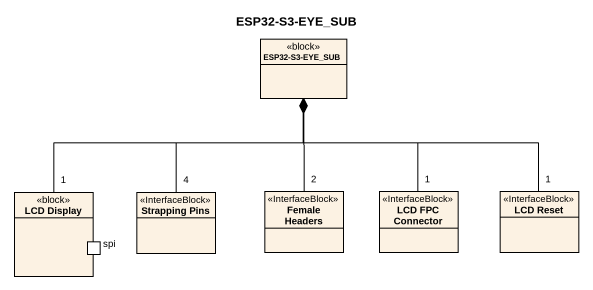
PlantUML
@startuml
title ESP32-S3-EYE_SUB
allowmixing
hide circle
hide empty members
class "ESP32-S3-EYE_SUB" as ESP32_S3_EYE_SUB <<block>>
class "Female Headers" as Female_Headers <<InterfaceBlock>>
class "LCD FPC Connector" as LCD_FPC_Connector <<InterfaceBlock>>
class "LCD Reset" as LCD_Reset <<InterfaceBlock>>
rectangle "LCD Display" as LCD_Display <<block>> {
  port spi
}
class "Strapping Pins" as Strapping_Pins <<InterfaceBlock>>
Female_Headers "2" -up-* ESP32_S3_EYE_SUB
LCD_FPC_Connector "1" -up-* ESP32_S3_EYE_SUB
LCD_Reset "1" -up-* ESP32_S3_EYE_SUB
LCD_Display "1" -up-* ESP32_S3_EYE_SUB
Strapping_Pins "4" -up-* ESP32_S3_EYE_SUB
@enduml
